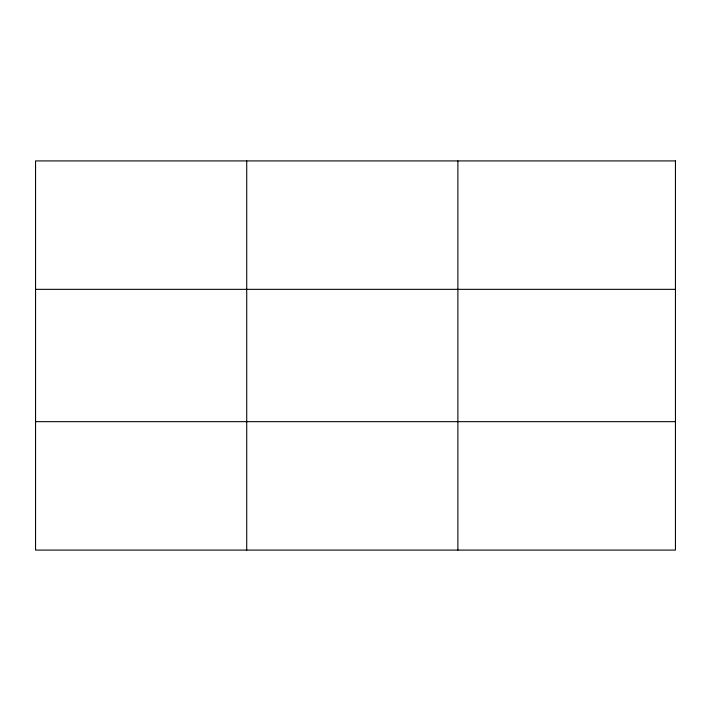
<?xml version="1.0" encoding="UTF-8"?>
<svg xmlns="http://www.w3.org/2000/svg" width="711" height="711" viewBox="0 0 711 711"><rect width="100%" height="100%" fill="white"/><g stroke="black" fill="none" stroke-linecap="round" stroke-linejoin="round"><path stroke-width="1.07" d="M246.717 550.083L246.717 160.917M457.884 550.083L457.884 160.917M35.55 289.341L675.45 289.341M35.55 421.659L675.45 421.659M675.45 160.917L675.45 550.083L35.55 550.083L35.55 160.917L675.45 160.917"/></g></svg>
